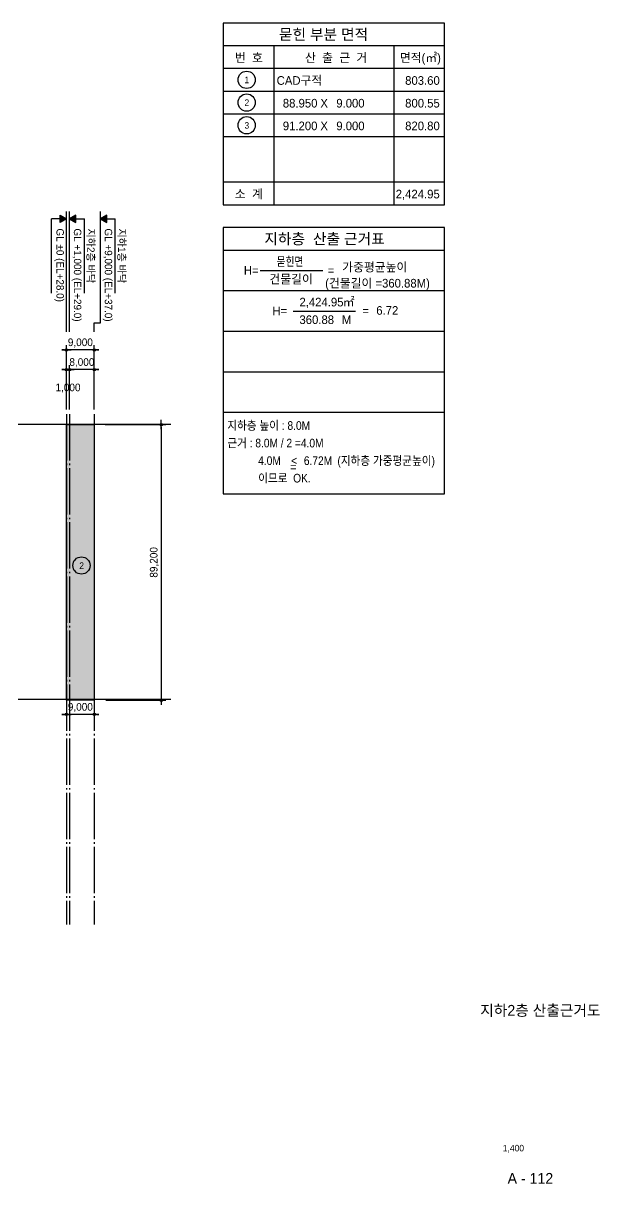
# Model space of a CAD drawing. Header units: millimetres. Extents: x 722866 to 1854783, y 2964952 to 3340562.
# Drawn here: x 1080101 to 1266783, y 2965002 to 3340562 of the extents above; entities that cross this region are included whole.
import ezdxf
from ezdxf.enums import TextEntityAlignment as Align

# ---------------------------------------------------------------- set-up
doc = ezdxf.new("R2010")
doc.units = ezdxf.units.MM
doc.linetypes.add('CEN', pattern=[35, 30, -2, 1, -2])
doc.linetypes.add('HIDDEN', pattern=[2, 1, -1])
for name, color, linetype in [('2', 2, 'Continuous'), ('253', 253, 'Continuous'), ('4A.TEC CEN', 1, 'CEN'), ('4A.TEC DIM', 7, 'Continuous'), ('4A.TEC FORM-TEXT', 3, 'Continuous'), ('4A.TEC TEXT 2', 3, 'Continuous'), ('COL', 2, 'Continuous'), ('LEVEL', 7, 'Continuous'), ('SYM', 7, 'Continuous'), ('TEX', 3, 'Continuous'), ('TEXT2', 2, 'Continuous'), ('공사계획평면도$0$(와꾸)스케일및방위', 7, 'Continuous'), ('획지선', 8, 'HIDDEN')]:
    doc.layers.add(name, color=color, linetype=linetype)
doc.styles.add('title', font='H2HDRM.TTF')
doc.styles.add('나눔고딕', font='')
doc.styles.add('돋움', font='')
doc.styles.add('휴먼모음T', font='')
doc.styles.get('나눔고딕').set_extended_font_data('Dotum')
doc.styles.get('돋움').set_extended_font_data('Dotum')
doc.styles.get('휴먼모음T').set_extended_font_data('MoeumT R')
doc.dimstyles.new('DIM_600(외부치수)', dxfattribs={"dimscale": 400, "dimtxt": 3.3, "dimasz": 1, "dimexe": 2, "dimexo": 2, "dimgap": 1, "dimtad": 1, "dimdec": 0, "dimdsep": 46, "dimlunit": 6, "dimtxsty": '나눔고딕', "dimblk1": 'DIMDOT', "dimblk2": 'DIMDOT', "dimsah": 1, "dimcen": 2.5, "dimdle": 1.5, "dimclrd": 8, "dimclre": 8, "dimclrt": 3, "dimadec": 0, "dimazin": 0, "dimtfac": 1, "dimtdec": 0, "dimtix": 1, "dimtmove": 2, "dimatfit": 3, "dimldrblk": 'DIMDOT', "dimfxl": 1, "dimtvp": 1, "dimtolj": 1, "dimtzin": 0, "dimarcsym": 0})

# ---------------------------------------------------------------- blocks, each defined once
blk = doc.blocks.new('anglearrow')
at = {"layer": 'LEVEL'}
blk.add_hatch(color=4, dxfattribs=at).paths.add_polyline_path([(49917, 5497), (49992, 5367), (50067, 5497)])
at = {"layer": 'LEVEL', "color": 4}
blk.add_lwpolyline([(49992, 5367), (50067, 5497), (49917, 5497)], close=True, dxfattribs=at)
blk = doc.blocks.new('DIMDOT')
at = {"color": 0}
blk.add_line((-2, 0), (2, 0), dxfattribs=at)
for radius in [0.5, 0.25]:
    blk.add_circle((0, 0), radius, dxfattribs=at)
blk = doc.blocks.new('*D182')
at = {"layer": '4A.TEC DIM', "color": 8, "lineweight": -2}
for p, q in [((1094102, 3215560), (1094102, 3229960)), ((1095102, 3215560), (1095102, 3229960)), ((1093352, 3228460), (1092602, 3228460)), ((1095102, 3228460), (1094102, 3228460)), ((1095852, 3228460), (1096602, 3228460))]:
    blk.add_line(p, q, dxfattribs=at)
at = {"layer": 'Defpoints', "color": 0, "lineweight": -3}
for p in [(1094102, 3228460), (1094102, 3214060), (1095102, 3214060)]:
    blk.add_point(p, dxfattribs=at)
at = {"layer": '4A.TEC DIM', "color": 8, "lineweight": -2, "xscale": 750, "yscale": 750, "zscale": 750}
blk.add_blockref('DIMDOT', (1094102, 3228460), dxfattribs=at)
at = {"layer": '4A.TEC DIM', "color": 8, "lineweight": -2, "xscale": 750, "yscale": 750, "zscale": 750, "rotation": 180}
blk.add_blockref('DIMDOT', (1095102, 3228460), dxfattribs=at)
at = {"layer": '4A.TEC DIM', "color": 3, "insert": (1094602, 3222468), "char_height": 2475, "attachment_point": 5, "style": '나눔고딕'}
blk.add_mtext('\\A1;1,000', dxfattribs=at)
blk = doc.blocks.new('*D183')
at = {"layer": '4A.TEC DIM', "color": 8, "lineweight": -2}
for p, q in [((1095102, 3215560), (1095102, 3229960)), ((1103102, 3215560), (1103102, 3229960)), ((1094352, 3228460), (1093602, 3228460)), ((1103102, 3228460), (1095102, 3228460)), ((1103852, 3228460), (1104602, 3228460))]:
    blk.add_line(p, q, dxfattribs=at)
at = {"layer": 'Defpoints', "color": 0, "lineweight": -3}
for p in [(1095102, 3228460), (1095102, 3214060), (1103102, 3214060)]:
    blk.add_point(p, dxfattribs=at)
at = {"layer": '4A.TEC DIM', "color": 8, "lineweight": -2, "xscale": 750, "yscale": 750, "zscale": 750}
blk.add_blockref('DIMDOT', (1095102, 3228460), dxfattribs=at)
at = {"layer": '4A.TEC DIM', "color": 8, "lineweight": -2, "xscale": 750, "yscale": 750, "zscale": 750, "rotation": 180}
blk.add_blockref('DIMDOT', (1103102, 3228460), dxfattribs=at)
at = {"layer": '4A.TEC DIM', "color": 3, "insert": (1099102, 3230688), "char_height": 2475, "attachment_point": 5, "style": '나눔고딕'}
blk.add_mtext('\\A1;8,000', dxfattribs=at)
blk = doc.blocks.new('*D184')
at = {"layer": '4A.TEC DIM', "color": 8, "lineweight": -2}
for p, q in [((1093352, 3234860), (1092602, 3234860)), ((1094102, 3215555), (1094102, 3236360)), ((1103102, 3234860), (1094102, 3234860)), ((1103102, 3215560), (1103102, 3236360)), ((1103852, 3234860), (1104602, 3234860))]:
    blk.add_line(p, q, dxfattribs=at)
at = {"layer": 'Defpoints', "color": 0, "lineweight": -3}
for p in [(1094102, 3234860), (1094102, 3214055), (1103102, 3214060)]:
    blk.add_point(p, dxfattribs=at)
at = {"layer": '4A.TEC DIM', "color": 8, "lineweight": -2, "xscale": 750, "yscale": 750, "zscale": 750}
blk.add_blockref('DIMDOT', (1094102, 3234860), dxfattribs=at)
at = {"layer": '4A.TEC DIM', "color": 8, "lineweight": -2, "xscale": 750, "yscale": 750, "zscale": 750, "rotation": 180}
blk.add_blockref('DIMDOT', (1103102, 3234860), dxfattribs=at)
at = {"layer": '4A.TEC DIM', "color": 3, "insert": (1098602, 3237088), "char_height": 2475, "attachment_point": 5, "style": '나눔고딕'}
blk.add_mtext('\\A1;9,000', dxfattribs=at)
blk = doc.blocks.new('*D185')
at = {"layer": '4A.TEC DIM', "color": 8, "lineweight": -2}
for p, q in [((1106602, 3210691), (1126308, 3210691)), ((1124808, 3209941), (1124808, 3122241)), ((1106885, 3121491), (1126308, 3121491))]:
    blk.add_line(p, q, dxfattribs=at)
at = {"layer": 'Defpoints', "color": 0, "lineweight": -3}
for p in [(1105102, 3210691), (1105385, 3121491), (1124808, 3121491)]:
    blk.add_point(p, dxfattribs=at)
at = {"layer": '4A.TEC DIM', "color": 8, "lineweight": -2, "xscale": 750, "yscale": 750, "zscale": 750}
for p, rotation in [((1124808, 3210691), 90), ((1124808, 3121491), 270)]:
    blk.add_blockref('DIMDOT', p, dxfattribs=dict(at, rotation=rotation))
at = {"layer": '4A.TEC DIM', "color": 3, "insert": (1122580, 3166091), "char_height": 2475, "attachment_point": 5, "rotation": 90, "style": '나눔고딕'}
blk.add_mtext('\\A1;89,200', dxfattribs=at)
blk = doc.blocks.new('*D186')
at = {"layer": '4A.TEC DIM', "color": 8, "lineweight": -2}
for p, q in [((1094102, 3119991), (1094102, 3115388)), ((1103102, 3119991), (1103102, 3115388)), ((1093352, 3116888), (1092602, 3116888)), ((1103102, 3116888), (1094102, 3116888)), ((1103852, 3116888), (1104602, 3116888))]:
    blk.add_line(p, q, dxfattribs=at)
at = {"layer": 'Defpoints', "color": 0, "lineweight": -3}
for p in [(1094102, 3121491), (1103102, 3121491), (1094102, 3116888)]:
    blk.add_point(p, dxfattribs=at)
at = {"layer": '4A.TEC DIM', "color": 8, "lineweight": -2, "xscale": 750, "yscale": 750, "zscale": 750}
blk.add_blockref('DIMDOT', (1094102, 3116888), dxfattribs=at)
at = {"layer": '4A.TEC DIM', "color": 8, "lineweight": -2, "xscale": 750, "yscale": 750, "zscale": 750, "rotation": 180}
blk.add_blockref('DIMDOT', (1103102, 3116888), dxfattribs=at)
at = {"layer": '4A.TEC DIM', "color": 3, "insert": (1098602, 3119115), "char_height": 2475, "attachment_point": 5, "style": '나눔고딕'}
blk.add_mtext('\\A1;9,000', dxfattribs=at)

msp = doc.modelspace()

# ---------------------------------------------------------------- hatches: boundary and pattern name
at = {"layer": '253'}
h = msp.add_hatch(color=256, dxfattribs=at)
h.dxf.hatch_style = 1
h.paths.add_polyline_path([(1094102.13, 3210691.36), (1094102.13, 3121491.36), (1103102.13, 3121491.36), (1103102.13, 3210691.36)])

# ---------------------------------------------------------------- linework, layer by layer
at = {"color": 1}
for p, q in [((1127940.7, 3210691.36), (722865.81, 3210691.36)), ((1127940.7, 3121741.36), (722865.81, 3121741.36))]:
    msp.add_line(p, q, dxfattribs=at)
at = {"layer": '2', "color": 2}
for points in [[(1216538.91, 3340562.47), (1144856.12, 3340562.47), (1144856.12, 3281762.47), (1216538.91, 3281762.47)], [(1216538.91, 3274406.3), (1144856.12, 3274406.3), (1144856.12, 3188306.3), (1216538.91, 3188306.3)]]:
    msp.add_lwpolyline(points, close=True, dxfattribs=at)
at = {"layer": '4A.TEC CEN', "color": 8, "ltscale": 500}
for p, q in [((1094102.13, 3214054.72), (1094102.13, 3048957.52)), ((1095102.13, 3214054.72), (1095102.13, 3048957.52)), ((1103102.13, 3214054.72), (1103102.13, 3048957.52))]:
    msp.add_line(p, q, dxfattribs=at)
at = {"layer": 'COL'}
msp.add_lwpolyline([(1094102.13, 3210691.36), (1103102.13, 3210691.36), (1103102.13, 3121491.36), (1094102.13, 3121491.36)], close=True, dxfattribs=at)
at = {"layer": 'SYM', "color": 2}
for p, q in [((1094102.13, 3240696.46), (1094102.13, 3279623.28)), ((1095102.13, 3240696.46), (1095102.13, 3279623.28))]:
    msp.add_line(p, q, dxfattribs=at)
at = {"layer": 'SYM', "color": 4}
for p, q in [((1089302.13, 3253154.3), (1089302.13, 3277223.28)), ((1092023.67, 3277223.28), (1089302.13, 3277223.28)), ((1097180.6, 3277223.28), (1099902.13, 3277223.28)), ((1099902.13, 3253154.3), (1099902.13, 3277223.28)), ((1107180.6, 3277223.28), (1109902.13, 3277223.28)), ((1109902.13, 3253154.3), (1109902.13, 3277223.28))]:
    msp.add_line(p, q, dxfattribs=at)
at = {"layer": 'SYM', "color": 2}
msp.add_lwpolyline([(1103102.13, 3240696.46), (1103102.13, 3243602.94), (1105102.13, 3243602.94), (1105102.13, 3279623.28)], dxfattribs=at)
at = {"layer": 'SYM'}
for centre in [(1152454.73, 3322240.69), (1152454.73, 3314890.69), (1152454.73, 3307540.69), (1098969.1, 3165077.65)]:
    msp.add_circle(centre, 2800, dxfattribs=at)
at = {"layer": '공사계획평면도$0$(와꾸)스케일및방위', "color": 0}
for p, q in [((1216538.91, 3333212.47), (1144856.12, 3333212.47)), ((1161262.37, 3333212.47), (1161262.37, 3281762.47)), ((1200132.66, 3333212.47), (1200132.66, 3281762.47)), ((1216538.91, 3325862.47), (1144856.12, 3325862.47)), ((1216538.91, 3318512.47), (1144856.12, 3318512.47)), ((1216538.91, 3311162.47), (1144856.12, 3311162.47)), ((1216538.91, 3303812.47), (1144856.12, 3303812.47)), ((1216538.91, 3303812.47), (1144856.12, 3303812.47)), ((1216538.91, 3289112.47), (1144856.12, 3289112.47)), ((1216538.91, 3289112.47), (1144856.12, 3289112.47)), ((1216538.91, 3267056.3), (1144856.12, 3267056.3)), ((1156810.54, 3260493.8), (1177138.95, 3260493.8)), ((1216538.91, 3253931.3), (1144856.12, 3253931.3)), ((1167516.57, 3247368.8), (1187716.6, 3247368.8)), ((1216538.91, 3240806.3), (1144856.12, 3240806.3)), ((1216538.91, 3227681.3), (1144856.12, 3227681.3)), ((1216538.91, 3214556.3), (1144856.12, 3214556.3))]:
    msp.add_line(p, q, dxfattribs=at)

# ---------------------------------------------------------------- block references
at = {"layer": 'SYM', "yscale": 16, "zscale": 16}
for p, xscale, rotation in [((1179980.85, 4077095.44), -16, 89.99999999999993), ((1009223.42, 4077095.44), 16, 270), ((1019223.42, 4077095.44), 16, 270)]:
    msp.add_blockref('anglearrow', p, dxfattribs=dict(at, xscale=xscale, rotation=rotation))

# ---------------------------------------------------------------- texts
at = {"layer": '4A.TEC FORM-TEXT', "style": '돋움'}
msp.add_text('A - 112', height=3500, dxfattribs=at).set_placement((1244311.37, 2965001.51), align=Align.CENTER)
at = {"layer": '4A.TEC TEXT 2', "style": '나눔고딕'}
for s, height, p in [('지하2층 산출근거도', 3500, (1247543.79, 3019371.4)), ('1,400', 2100, (1238823.58, 2975501.34))]:
    msp.add_text(s, height=height, dxfattribs=at).set_placement(p, align=Align.CENTER)
at = {"layer": 'TEX', "style": '휴먼모음T'}
for s, p in [('GL %%P0 (EL+28.0)', (1090867.32, 3274147.78)), ('GL +1,000 (EL+29.0)', (1096510.73, 3274147.78)), ('지하2층 바닥', (1100816.77, 3274165.4)), ('GL +9,000 (EL+37.0)', (1106510.73, 3274147.78)), ('지하1층 바닥', (1110816.77, 3274165.4))]:
    msp.add_text(s, height=2400, rotation=270, dxfattribs=at).set_placement(p)
at = {"layer": 'TEXT2', "color": 2, "style": 'title'}
for s, height, p in [('묻힌 부분 면적', 3500, (1162888.3, 3335183.38)), ('1', 2100, (1151736.79, 3321149.77)), ('2', 2100, (1151736.79, 3313799.77)), ('3', 2100, (1151736.79, 3306449.77)), ('지하층  산출 근거표', 3500, (1158184.79, 3269027.21)), ('2', 2100, (1098251.16, 3163986.73))]:
    msp.add_text(s, height=height, dxfattribs=at).set_placement(p)
at = {"layer": '획지선', "color": 3, "linetype": 'ByBlock', "style": 'title'}
for s, p in [('면적(㎡)', (1202052.86, 3329376.69)), ('번  호', (1148620.28, 3329376.69)), ('산  출  근  거', (1171336.12, 3329376.69)), ('소  계', (1148620.28, 3285309.51)), ('H=', (1151554.19, 3260588.1)), ('=', (1178684.13, 3260588.1)), ('가중평균높이', (1183379.64, 3261627.68)), ('건물길이', (1159824.86, 3257742.99)), ('(건물길이 =360.88M)', (1177855.89, 3256424.6)), ('H=', (1160774.09, 3247463.1)), ('2,424.95', (1169542.23, 3250317.98)), ('㎡', (1183563.64, 3250317.98)), ('6.72', (1194408.84, 3247619.13)), ('360.88', (1169542.23, 3244617.99)), ('M', (1183283.31, 3244617.99)), ('=', (1189927.96, 3247463.1)), ('=', (1166470.77, 3196946.02))]:
    msp.add_text(s, height=2800, dxfattribs=at).set_placement(p, align=Align.MIDDLE_LEFT)
for s, p in [('CAD구적', (1176929.25, 3322026.69)), ('803.60', (1214963.97, 3322026.69)), ('88.950', (1175359.63, 3314676.69)), ('X', (1178758.66, 3314676.69)), ('9.000', (1190631.05, 3314676.69)), ('800.55', (1214963.97, 3314676.69)), ('91.200', (1175359.63, 3307326.69)), ('X', (1178758.66, 3307326.69)), ('9.000', (1190631.05, 3307326.69)), ('820.80', (1214963.97, 3307326.69)), ('2,424.95', (1214963.97, 3285276.69))]:
    msp.add_text(s, height=2800, dxfattribs=at).set_placement(p, align=Align.MIDDLE_RIGHT)
for s, width, p in [('묻힌면', 0.8, (1162156.52, 3263442.98)), ('지하층 높이 : 8.0M ', 0.9, (1146186.24, 3210374.49)), ('근거 : 8.0M / 2 =4.0M', 0.9, (1146186.24, 3204694.51)), ('4.0M', 0.9, (1156185.52, 3199007.69)), ('<', 0.9, (1166882.85, 3199007.69)), ('6.72M', 0.9, (1170967.42, 3199007.69)), ('(지하층 가중평균높이)', 0.9, (1181833.98, 3199007.69)), ('이므로  OK.', 0.9, (1156185.52, 3193338.52))]:
    msp.add_text(s, height=2800, dxfattribs=dict(at, width=width)).set_placement(p, align=Align.MIDDLE_LEFT)

# ---------------------------------------------------------------- dimensions: what is measured, and where the dimension line sits
at = {"layer": '4A.TEC DIM'}
for base, p1, p2, picture, middle in [((1094102.13, 3234860), (1103102.13, 3214060), (1094102.13, 3214054.72), '*D184', (1098602.13, 3237087.61)), ((1095102.13, 3228460), (1103102.13, 3214060), (1095102.13, 3214060), '*D183', (1099102.13, 3230687.61)), ((1094102.13, 3116887.82, -20000), (1103102.13, 3121491.36, -20000), (1094102.13, 3121491.36, -20000), '*D186', (1098602.13, 3119115.43, -20000))]:
    dim = msp.add_linear_dim(base=base, p1=p1, p2=p2, dimstyle='DIM_600(외부치수)', override={"dimscale": 750, "dimdec": 1, "dimblk1": 'DIMDOT', "dimblk2": 'DIMDOT'}, dxfattribs=at)
    dim.commit()
    dim.dimension.update_dxf_attribs({"geometry": picture, "text_midpoint": middle})
dim = msp.add_linear_dim(base=(1094102.13, 3228460), p1=(1095102.13, 3214060), p2=(1094102.13, 3214060), dimstyle='DIM_600(외부치수)', override={"dimscale": 750, "dimdec": 1, "dimblk1": 'DIMDOT', "dimblk2": 'DIMDOT'}, dxfattribs=at)
dim.commit()
dim.dimension.update_dxf_attribs({"geometry": '*D182', "text_midpoint": (1094602.13, 3222467.56), "dimtype": 160})
dim = msp.add_linear_dim(base=(1124807.56, 3121491.36), p1=(1105102.13, 3210691.36), p2=(1105384.97, 3121491.36, -10000), angle=270, dimstyle='DIM_600(외부치수)', override={"dimscale": 750, "dimdec": 1, "dimblk1": 'DIMDOT', "dimblk2": 'DIMDOT'}, dxfattribs=at)
dim.commit()
dim.dimension.update_dxf_attribs({"geometry": '*D185', "text_midpoint": (1122579.95, 3166091.36)})

doc.saveas('drawing.dxf')
